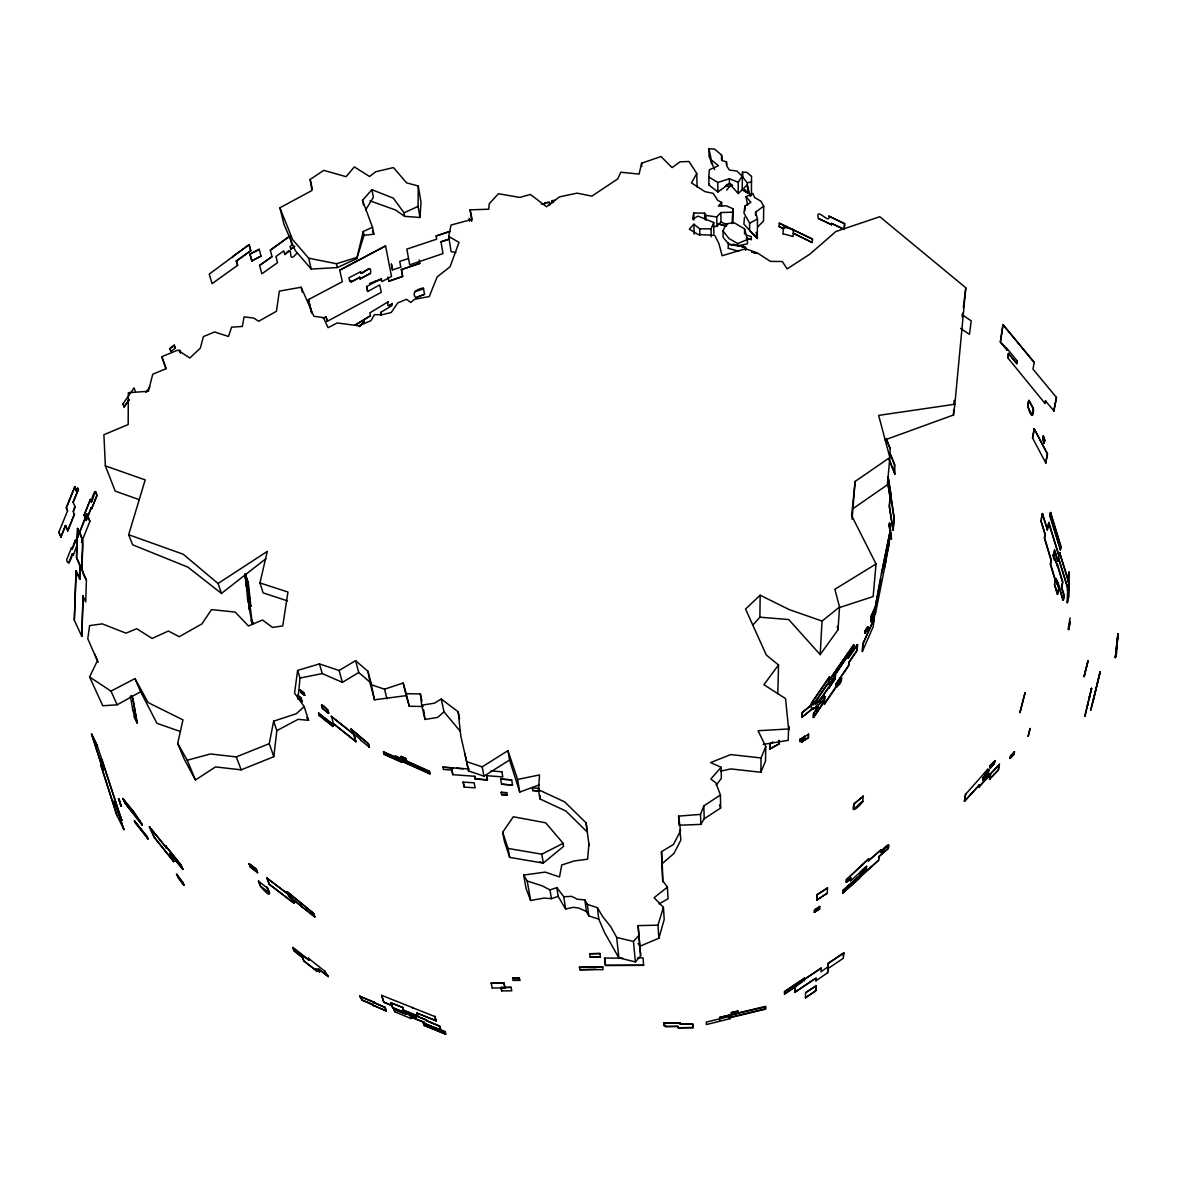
<?xml version="1.0" encoding="UTF-8"?>
<svg xmlns="http://www.w3.org/2000/svg" width="1177" height="1177" viewBox="0 0 1177 1177"><rect width="100%" height="100%" fill="white"/><g stroke="black" fill="none" stroke-linecap="round" stroke-linejoin="round"><path stroke-width="1.5" d="M747.292 182.95L751.514 181.773L751.529 176.285L746.63 172.225L742.54 172.18L742.128 189.938L738.229 193.499L729.416 183.744L729.387 178.772L717.779 182.45L708.819 176.991L709.304 169.826L718.47 165.707L711.364 159.94L708.922 148.802L714.483 149.038L721.516 154.937L722.457 160.793L726.43 161.69L726.959 166.428L729.519 170.106L736.964 171.018L742.128 176.241L747.292 182.95L747.822 193.057L742.128 189.938L747.277 184.745L750.176 196.353M742.525 177.212L742.54 172.18M744.555 234.002L744.57 228.897L734.11 222.733L726.003 223.851L723.046 230.957L723.105 237.357L728.96 244.375L737.714 245.905L747.439 243.786L747.454 239.505L744.57 228.897M744.923 210.551L744.938 206.078L750.882 202.282L746.071 196.633L752.942 193.44L754.486 197.442L760.916 201.208L763.711 206.196L763.535 221.041L757.753 226.881M745.6 250.289L745.674 247.641L738.715 245.625M746.071 196.633L747.616 205.298M744.938 206.078L743.908 212.993L749.646 223.218L749.617 230.471L757.311 238.49L757.488 218.951L755.59 212.095L763.711 206.196M604.581 958.063L605.449 965.508L643.642 965.302L605.449 965.302L604.581 958.063L622.883 958.166M746.38 238.151L751.294 239.578L751.367 236.548L746.453 235.12M751.426 195.662L751.5 181.567M419.968 217.465L418.085 206.402L418.232 185.937L406.639 182.891L393.456 167.575L375.698 171.768L369.563 176.491L354.321 166.884L346.097 176.682L323.719 170.356L310.169 179.478L311.905 190.527L279.905 207.799L283.937 224.277L295.265 250.554L311.228 269.062L337.313 267.562L356.749 258.66L364.017 235.341L363.237 231.501L372.491 227.264L362.545 200.34L371.917 189.674L393.353 198.177L404.035 212.831L404.667 216.362L419.968 217.465L421.013 202.415L418.232 185.937M755.56 215.523L755.59 212.095M752.677 625.237L759.886 617.204L760.165 595.209L789.061 609.524L822.032 621.073L839.539 607.023L834.861 589.294L876.041 563.974L851.633 515.6L855.12 481.437L889.856 457.515L878.66 415.378L954.856 404.255L965.802 287.776L879.793 216.715L835.891 231.516L809.938 254.114L787.148 268.886L782.293 261.5L770.42 261.397L757.238 252.849L745.497 248.744L722.119 255.733L718.926 243.595L714.719 235.312L698.182 234.532L689.31 229.132L693.915 224.219L699.726 228.882L711.07 228.838L713.718 222.512L698.035 216.127L692.606 219.113L693.739 213.037L704.611 213.111L705.832 215.406L705.92 220.187M602.786 966.847L579.511 967.362L602.786 966.847L603.065 969.613L579.849 969.73L579.511 966.964M720.81 771.126L730.785 768.919L760.857 772.274L761.063 757.944L765.771 746.586L758.091 730.74L788.59 728.946L785.545 698.623L763.902 684.69L778.541 664.976L766.315 655.045L745.556 609.039L760.165 595.209M599.976 953.502L589.706 953.753L599.976 953.502L600.402 957.181L590.163 957.239L589.706 953.561M600.402 957.181L590.163 957.239M765.771 746.586L765.506 761.004L760.857 772.274M783.794 228.853L779.042 226.572L779.306 223.174L812.542 239.122L812.233 242.521L793.269 233.399M779.071 740.51L778.983 743.967L769.729 749.19L769.743 743.879L772.833 742.143M579.849 969.73L595.93 969.259M769.729 749.19L769.743 743.879M728.534 1018.061L765.536 1009.175L765.477 1006.438L719.574 1017.458L719.736 1020.165M765.536 1009.175L765.477 1006.438M783.102 233.929L783.323 226.97L793.401 229.53L793.151 236.474L783.161 233.811M777.791 693.709L778.541 664.976M778.983 743.967L778.968 740.377M81.802 636.389L83.081 595.9L81.802 636.389L74.313 620.25L75.99 570.683L79.904 579.216L75.99 570.683M79.727 579.231L80.154 566.137L76.431 557.545L77.608 528.458L82.89 540.934L81.963 569.697L86.407 579.981L85.73 601.947L82.89 595.915M79.904 579.216L80.33 566.122L76.623 557.515L77.608 528.458M86.407 579.981C75.313 564.739 89.217 543.936 77.417 528.488M76.181 570.654L74.313 620.25M1068.26 589.221L1058.491 558.075L1067.936 589.265L1069.437 583.836L1059.609 552.631L1069.099 583.88L1067.583 590.28L1067.554 584.984M1067.73 579.717L1068.951 572.037L1068.392 582.806M1067.377 590.265L1067.848 589.074L1067.392 602.698L1067.76 585.013M1067.936 579.731L1067.848 576.2M1068.598 582.821L1068.951 572.037M1068.907 580.452L1068.539 597.43L1069.099 580.467M788.59 728.946L788.193 740.362L763.255 744.394M519.381 977.91L512.775 978.146L519.381 977.91L519.807 980.309L513.231 980.338L512.789 977.94M519.807 980.309L513.231 980.338M796.667 985.885L784.471 994.079L784.456 991.564L804.318 978.234L804.288 980.765L804.318 978.234M511.083 987.326L501.005 987.562L511.083 987.326L511.76 990.843L501.726 990.887L501.005 987.562M818.412 218.525L831.58 224.645L818.412 218.525C814.896 205.239 830.624 225.866 828.858 216.141L844.6 223.615L844.189 229.441L831.551 223.439L844.277 229.338M504.006 983.207L491.162 983.266L504.006 983.207L505.051 988.136L504.006 983.001M884.957 439.904L953.488 415.01L953.723 409.552M953.944 404.079L954.106 400.43M501.726 990.887L501.019 987.371M800.125 741.554L800.11 739.185L800.125 741.554L804.524 738.597L804.627 736.346L800.228 739.303M802.008 717.014L802.199 712.497L815.882 701.374L802.331 712.615L802.125 717.131L813.101 708.201L802.125 717.131M505.065 987.944L492.28 988.003M801.596 742.157L801.758 738.685L808.511 734.139L808.452 737.744L801.596 742.157L808.334 737.611L808.511 734.139M801.714 742.275L801.861 738.803M804.524 738.597L804.509 736.213M831.492 224.748L831.653 223.336M827.46 972.82L815.941 980.824L815.985 978.087L794.828 992.314L795.152 985.458L821.119 968.009L821.002 971.79L827.828 966.95L828.108 963.33L843.688 952.855L843.35 958.255L827.931 968.627L827.593 972.982L827.931 968.627M794.946 992.491L795.152 985.458M811.203 706.215L811.365 703.14L829.182 677.084L829.255 680.483L829.182 677.084M829.461 677.231L811.63 703.287L811.13 707.76M824.636 696.401C802.037 717.985 829.285 686.294 824.43 699.977L813.057 709.231L812.983 708.083M813.233 717.367L813.439 713.365L818.471 706.509L813.704 713.497L813.498 717.499L824.459 700.859L824.547 704.052L824.459 700.859M815.896 703.508L815.882 701.374M759.886 617.204L788.737 619.543L820.178 654.633L822.032 621.073M844.189 229.441L844.6 223.615M805.436 997.816L805.598 992.682L816.235 985.767L815.896 990.769L805.436 997.816L815.764 990.607L816.102 985.605M813.057 709.231L824.297 699.859L824.503 696.284M814.469 912.337L814.484 909.88L819.825 906.584L814.602 910.042L814.469 912.337L819.663 908.879L819.692 906.437M828.49 688.324L834.934 678.879L835.449 675.186L835.199 679.011L828.755 688.457M835.184 675.054L828.991 684.646L828.902 681.763M816.941 900.037L817.162 894.549L827.608 887.899L817.279 894.711L816.941 900.037L827.21 893.255L827.475 887.752M833.743 676.084L833.904 673.538L834.052 676.245L853.369 647.335L853.884 644.922L853.678 647.497L834.052 676.245M820.178 654.633L838.024 629.724L839.539 607.023M815.941 980.824L816.117 978.249M824.283 703.92L835.641 687.221L835.847 684.014L848.676 665.196L848.911 662.107L856.782 650.543L857.533 644.672L857.047 650.675L849.176 662.254L848.941 665.329L836.111 684.161L835.905 687.368L824.547 704.052M841.599 677.967L836.42 686.368L841.437 677.878L841.393 680.733C839.304 686.765 836.435 684.882 837.347 686.691M538.477 789.708L564.68 801.89L586.117 822.914L587.22 831.992L565.931 811.056L539.905 798.918L538.477 789.708L539.522 774.922L517.6 779.468L507.934 750.646L482.173 766.86L466.651 761.651L460.84 736.228L458.162 711.776L441.243 699.006L434.504 703.169L421.734 705.185L420.336 693.93L406.271 693.724L403.152 683.028L384.541 689.178L370.446 684.455L367.945 671.287L355.572 660.68L339.079 670.493L319.408 663.902L297.634 670.419L294.544 693.179L304.21 706.583L308.551 720.353L298.134 719.324L276.845 730.623L273.814 756.693L241.182 769.846L215.509 766.918L195.441 779.983L184.186 759.062L177.683 743.467L182.965 719.883L148.096 702.551L134.987 678.599L110.991 691.12L89.57 676.966L97.382 660.768L87.789 638.758L89.614 625.605L102.296 623.869L125.939 633.152L136.753 628.709L152.098 638.464L168.37 631.034L179.272 636.698L201.826 623.957L211.551 609.627L235.15 612.069L248.494 625.987L262.486 619.985L272.461 627.429L282.745 625.914L287.953 592.06L259.955 582.924L267.297 551.38L218.039 583.483L183.2 554.235L128.661 534.726L145.183 479.907L105.356 465.871L103.9 434.725L128.175 424.544L128.322 392.721L148.405 391.264L152.745 374.227L166.295 368.592L161.793 356.705L177.815 350.084L189.806 358.029L200.355 348.157L203.356 336.607L214.582 331.973L228.5 336.475L231.575 327.191L242.374 326.441L244.066 316.878L253.688 318.04L258.631 321.277L276.448 311.287L279.361 291.116L301.165 287.232L313.862 316.275L323.337 317.569L328.074 327.662L337.21 322.954L358.794 325.808L370.932 320.718L374.418 314.597L382.039 314.745L391.176 312.538L397.797 302.916L406.521 299.267L410.729 302.504L414.495 299.311L429.252 296.56L437.153 276.889L450.085 266.752L459.001 242.388L448.717 236.445L451.012 225.057L472.183 219.305L470.109 209.859L488.705 209.212L489.235 203.753L498.401 193.734L519.91 197.442L530.4 194.426L546.525 206.769L559.443 196.868L577.098 193.146L591.869 196.147L617.807 178.845L620.765 172.225L639.111 174.078L641.597 163.22L660.974 156.526L672.082 167.605L680.041 161.823L689.016 161.499L696.769 173.475L697.078 187.143M539.905 798.918L540.14 795.637M852.074 519.263L855.12 481.437M837.185 686.603L841.246 680.659L841.437 677.878M848.058 656.634L848.293 653.5M847.94 658.208L848.558 653.632M828.108 963.33L827.828 966.95M1115.31 657.56L1117.944 633.756L1116.576 653.544L1115.31 657.56L1117.944 633.756M1115.516 657.59L1118.15 633.785M862.873 643.701L862.388 651.44L873.231 626.547L874.099 618.867L862.873 643.701L862.388 651.44M888.547 845.145C868.317 865.492 893.24 835.258 888.12 848.705L879.057 856.576L878.645 860.24L842.894 893.063L842.982 890.239L859.931 875.497L860.24 874.025L866.449 868.626L866.537 866.243M864.801 633.3L864.992 630.887L867.729 626.885L867.684 629.386L864.801 633.3L867.523 629.298L867.729 626.885M588.956 843.541L587.603 859.195L574.199 860.946L561.738 864.992L559.531 876.939L545.172 872.113L523.677 875.055L526.075 888.576L530.636 900.493L543.906 898.095L551.395 898.639L558.178 896.403L565.607 909.027L573.258 907.335L578.481 907.953L586.381 911.439L588.794 915.883L598.784 919.149L604.492 932.419L618.881 957.872L635.374 961.918L640.656 955.798L638.111 925.622L657.972 925.166L663.416 907.364L654.088 897.698L667.388 887.178L662.607 880.47L661.474 851.692L673.45 844.468L680.527 830.83L678.599 816.117L700.521 814.381L703.831 805.848L720.442 795.005L715.881 782.852L710.776 779.027L721.163 767.301L710.584 762.608L730.682 754.575L761.063 757.944M744.482 217.245L743.893 224.16L757.311 238.49L756.075 232.31M842.894 893.063L843.129 890.386L859.931 875.497M864.948 633.388L865.154 630.975L867.89 626.973M846.307 882.294C858.048 869.95 843.321 888.444 846.366 879.749L868.538 858.813L868.494 860.887L868.538 858.813M853.619 809.393L854.105 803.729L863.285 796.167L854.252 803.876C847.19 822.649 877.1 785.559 853.766 809.526M870.715 621.485L871.201 615.998L874.938 607.626L874.437 613.129L870.715 621.485L874.437 613.129M870.892 621.544L871.363 616.057L875.099 607.67M876.041 563.974L873.157 596.548L838.76 607.803M881.455 573.714L890.415 529.885L881.455 573.714C878.969 584.351 868.038 649.807 875.423 611.657M873.202 623.442L874.231 612.099L880.764 579.216M843.379 956.357L843.688 952.855M850.515 880.72L850.75 878.16M888.915 458.78L895.02 474.081L894.549 464.768L889.768 452.807L890.283 448.834L886.193 438.609M889.856 457.515L887.37 484.821L853.207 508.508M890.93 497.253L894.079 518.586L892.96 530.136L889.253 506.242L890.062 497.606L887.635 482.026L890.224 497.591L889.415 506.242L893.137 530.121L894.255 518.571L888.105 476.759L891.136 495.002M875.394 613.894L885.987 561.091L886.34 557.486L883.942 569.197L888.826 544.745L890.239 529.856M884.118 569.227L884.162 566.814M862.741 801.861L863.124 796.035M889.076 525.913L889.665 523.265L891.416 538.889L889.076 525.913L889.665 523.265M889.768 452.807L894.711 464.724L894.27 467.769M886.502 557.501L885.987 561.091M846.366 879.749L868.685 858.945M883.942 569.197L888.988 544.774L890.415 529.885M891.092 538.904L889.326 523.294M297.928 699.212L300.003 678.04L297.634 670.419M850.677 880.867L866.684 866.375M878.63 858.886L878.895 856.444L887.973 848.558L888.385 845.012M880.676 851.707L880.882 849.868L880.823 851.839M962.183 316.804L962.639 313.17M963.316 307.741L965.802 287.776M953.488 415.01L954.856 404.255M962.183 314.73L971.231 320.85L969.48 334.386L960.623 328.383M1006.835 350.172C1008.674 349.922 1004.82 346.597 1000.288 342.154L1003.025 324.572L1034.23 362.472L1032.965 369.092L1056.475 397.458L1053.812 411.038L1056.475 397.458M1006.982 350.113L1000.435 342.08L1003.025 324.572M1068.083 629.592L1070.128 617.896M1070.099 621.485C1066.377 642.819 1071.659 613.864 1069.51 624.119M539.537 791.076L532.695 790.517L539.566 790.915M1045.176 403.402L1045.647 400.783L1045.014 403.476L1007.733 357.749L1008.542 353.424L1016.825 363.575L1008.38 353.497M1007.88 357.676L1008.542 353.424M511.671 779.851L500.608 779.115L511.671 779.851L512.539 785.074L501.534 784.191L500.637 778.953M512.539 785.074L501.534 784.191M506.772 792.724L501.167 792.43L506.772 792.724L507.14 795.078L501.579 794.622L501.196 792.268M507.14 795.078L501.579 794.622M1016.663 363.634L1017.119 360.839L1007.085 348.569M501.843 771.788L490.956 770.92M1016.825 363.575L1017.266 360.765M487.425 779.983L486.616 775.496L487.425 779.983L475.273 778.997L474.787 776.276L452.821 774.672L451.335 767.581L452.821 774.672M475.273 778.997L474.787 776.276M463.164 782.087L464.238 787.104L475.14 787.825L474.11 782.808L463.164 782.087L464.238 787.104M1027.756 407.021L1029.036 400.43L1033.45 408.802C1033.906 425.677 1024.77 404.55 1029.036 400.43M463.4 768.802L456.573 768.257M964.36 801.14L965.596 794.004L964.522 801.257L979.132 785.044L978.955 787.06L979.132 785.044M1032.141 415.378L1033.274 408.846L1028.875 400.474M1045.838 463.061L1032.553 437.962L1034.171 428.796L1047.53 453.954L1045.662 463.105L1047.368 453.998L1034.171 428.796M1034.348 428.752L1032.553 437.962M469.285 769.022L442.935 767.169L453.174 767.978M452.012 770.126L443.494 769.434M1044.146 443.376L1042.734 438.8L1043.263 435.931L1044.852 440.492L1044.146 443.376L1042.925 438.771L1043.44 435.917M982.618 780.013L983.075 777.511L989.018 769.993L988.695 771.7L983.251 777.629C980.088 786.427 991.961 766.006 988.15 777.041L978.955 787.06M965.758 794.122L987.812 769.272L987.562 771.568L987.812 769.272M987.974 769.405L984.325 773.642M990.372 767.948L994.359 763.608L995.124 760.577L989.828 766.036C989.43 767.742 991.225 768.066 990.651 766.448M978.793 786.942L987.989 776.923L988.636 773.466M989.695 767.787L990.004 766.153L995.124 760.577M989.489 779.233L990.548 773.657L999.361 764.344L998.434 770.052L989.489 779.233L998.273 769.935L999.361 764.344M989.651 779.351L990.71 773.789L999.523 764.462M1055.784 582.438L1050.296 564.136L1051.046 560.399L1044.308 537.948L1044.999 534.358L1040.865 520.602L1042.528 513.555L1047.427 529.797L1042.204 513.599M1041.527 518.807L1042.528 513.555M273.814 756.693L269.268 743.658L273.638 721.192L296.324 713.703L304.21 706.583M1056.107 582.394L1050.62 564.092L1051.37 560.355L1044.632 537.904L1045.323 534.314L1040.865 520.602M1049.707 515.585L1050.664 512.525L1061.11 546.79L1060.492 549.762L1049.707 515.585L1050.664 512.525M1047.118 529.841L1048.869 522.485L1059.153 556.397L1048.545 522.529M1047.427 529.797L1048.869 522.485M1010.013 758.371L1010.513 755.869L1014.397 751.75L1014.059 754.383L1010.013 758.371L1013.897 754.266L1014.397 751.75M1010.175 758.488L1010.675 755.987L1014.559 751.868M1020.062 711.129L1019.988 712.571L1025.02 692.826L1019.988 712.571M1025.02 692.826L1024.726 694.224M1056.902 565.74C1058.535 565.416 1053.547 559.531 1053.489 554.455L1054.724 549.939M1057.226 565.696L1053.812 554.411L1054.415 551.439M1058.814 558.03L1057.814 561.297L1058.491 558.075M1058.829 556.441L1059.609 552.631M1060.124 549.821L1060.727 546.849L1050.296 512.569M1059.153 556.397L1059.933 552.587M1057.402 594.282L1054.518 584.631L1055.798 578.51L1058.697 588.176L1057.402 594.282L1058.888 588.147L1055.975 578.481M1057.343 580.496L1056.593 584.057M1028.065 736.316L1029.949 728.489M1057.476 564.46L1062.846 582.218L1061.772 587.235L1064.302 595.636L1063.287 600.299L1063.979 595.68L1061.448 587.294L1062.522 582.262L1057.152 564.504M1067.186 602.683L1068.539 597.43M1068.775 629.106L1069.363 626.473M1090.696 709.996L1100.142 671.846L1090.902 710.04M1093.021 701.669L1100.142 671.846M1084.753 716.322L1091.491 688.368L1084.959 716.366M1083.973 676.613L1088.034 660.768L1084.179 676.672L1085.415 670.669M1088.034 660.768L1086.592 666.756M1091.491 688.368L1090.696 692.385L1091.697 688.413M1028.271 736.361L1030.155 728.548M356.749 258.66L363.237 231.501M732.065 223.659L732.918 208.726L726.253 205.828L718.441 206.093L721.633 202.459L717.69 200.281L713.174 193.337L704.964 191.645L691.487 182.921L696.769 173.475M638.066 943.557L639.935 946.249L658.885 938.216L664.196 919.502L663.416 907.364M726.636 190.115L729.608 186.422L732.565 185.628M81.537 542.244L89.879 521.352L86.848 514.025L76.549 539.816L78.05 536.462M84.038 515.188L90.438 499.357L84.214 515.202L86.348 520.337L84.214 515.202M68.913 562.871C77.182 538.316 69.06 571.963 66.662 559.722L71.473 547.938C71.959 554.838 80.227 525.486 71.915 549.335M95.16 491.53C86.421 520.808 95.102 479.186 96.808 495.605L91.659 508.758L96.97 495.635L95.337 491.559M79.374 533.093L86.848 514.025M86.171 520.322L91.335 507.611L86.348 520.337M72.606 553.911L73.224 555.323L77.226 544.642L75.416 540.405M73.209 511.406C78.579 500.593 70.738 511.583 74.489 514.069L67.854 530.798L65.441 525.56L67.854 530.798M67.692 530.768L74.489 514.069M65.618 525.589L60.924 536.947L58.85 532.195L67.589 510.73L66.383 507.875L74.857 486.645L66.206 507.861L67.589 510.73M74.857 486.645C77.27 498.048 76.446 483.247 78.388 489.47L73.106 502.27L78.388 489.47M60.924 536.947L65.441 525.56M863.035 643.76L874.099 618.867M445.215 1031.773L423.352 1023.063L445.215 1031.773L445.759 1034.186L424.029 1025.329L423.426 1022.901M445.759 1034.186L424.029 1025.329M440.948 1030.787L439.771 1026.123L402.416 1009.895M436.049 1020.856L434.931 1016.384L436.049 1020.856L416.732 1013.014L436.152 1020.665M425.059 1024.108L424.559 1022.416L410.538 1016.722L410.95 1018.532L394.825 1011.749L394.03 1009.263L406.006 1014.133L394.03 1009.263M439.683 1026.315L426.721 1021.048L426.486 1019.738M416.217 1017.619L415.672 1015.339L416.217 1017.619L405.594 1013.309L416.305 1017.443M392.265 1005.761L383.805 1002.333L381.672 995.33L434.828 1016.56M410.95 1018.532L410.538 1016.722M404.211 1012.485L402.784 1007.424L391.088 1002.907L392.662 1007.806L404.211 1012.485L402.784 1007.424M412.538 1007.306L412.627 1008.101M394.825 1011.749L393.927 1009.439M392.662 1007.806L391.191 1002.716M383.805 1002.333L381.672 995.33M386.13 1010.955L385.1 1007.335L359.662 996.213L362.119 1000.185L386.13 1010.955L385.1 1007.335M384.997 1007.512L374.301 1002.936M373.256 1005.702L372.962 1004.378L362.222 1000.009L359.75 996.022M374.198 1003.128L373.918 1001.789M745.674 247.641L733.433 244.227M751.294 239.578L746.453 238.034M738.773 251.334L728.313 248.288M678.599 816.117L679.041 825.254L700.845 824.371L704.199 818.78L720.633 808.025L720.442 795.005M365.62 209.977L373.389 197.265L371.917 189.674M400.651 760.798L429.811 773.907L429.428 771.244L395.354 755.943L395.972 758.326M429.811 773.907L429.428 771.244M401.681 758.679L401.107 756.428L405.962 758.606L406.521 760.842L401.681 758.679L401.107 756.428M401.048 759.798L383.467 751.897L384.099 754.295L401.651 762.196L401.122 759.68L383.467 751.897M405.962 758.606L401.019 756.576M384.099 754.295L383.54 751.779M738.229 193.499L738.214 182.258L742.128 176.241M813.498 717.499L824.739 701.006M836.567 686.456L837.303 685.073M828.976 680.35L848.676 652.058M829.255 680.483L853.56 644.761M815.072 701.978L827.902 683.204M834.213 673.7L853.884 644.922M813.381 705.008L829.167 681.895M828.991 684.646L835.449 675.186M848.97 656.678L857.268 644.54M818.442 702.08L828.549 687.265M848.205 658.34L857.533 644.672M818.706 702.213L828.814 687.397M819.324 701.889L822.061 697.858M145.948 392.382L149.817 387.042M502.682 832.227L513.349 816.764L545.716 822.811L563.136 843.306L563.577 846.381L543.259 863.094L509.67 857.386L504.374 841.231L502.682 832.227L508.008 848.44L509.67 857.386M129.264 399.68L124.144 406.874L123.026 403.799L134.031 387.88L135.134 390.97M124.144 406.874L129.146 399.636M716.19 785.265L721.324 778.394L721.163 767.301M828.858 216.141L844.512 223.718M812.542 239.122L779.306 223.174M812.233 242.521L793.46 233.193M635.374 961.918L633.476 941.482L638.861 935.288L638.111 925.622M779.042 226.572L783.97 228.632M328.236 976.616L325.588 973.806L324.72 970.878L328.236 976.616L318.276 968.877L328.383 976.454M315.936 969.23L319.585 971.79L315.936 969.23L316.598 970.996L316.069 969.068M982.78 780.145L988.798 773.583M964.522 801.257L979.308 785.162M302.504 957.548L294.103 950.736L292.838 947.47L293.97 950.898L302.504 957.548L303.887 961.094L316.598 970.996M303.887 961.094L302.651 957.387M308.33 958.152L308.918 960.255L308.33 958.152L324.572 971.04M987.4 771.45L988.857 769.876M990.534 768.066L994.359 763.608M987.562 771.568L989.018 769.993M713.262 226.455L716.867 226.411L720.971 221.982L720.868 212.551L732.006 212.198M314.774 916.942L313.67 913.337L287.247 891.725L288.777 896.315L314.774 916.942L313.523 913.484L287.1 891.872M716.867 226.411L716.749 216.995L720.868 212.551M301.297 905.893L288.924 896.168L287.247 891.725M301.665 906.908L301.43 905.746M292.558 899.213L294.147 903.421L269.298 884.383L266.811 877.998L291.911 896.948L294.147 903.421M364.281 321.336L359.309 326.618L364.399 321.395M269.312 893.122C260.808 873.687 279.699 908.835 260.426 886.281L258.513 880.955L260.573 886.134L269.459 892.96M269.298 884.383L266.944 877.851M732.065 184.598L729.416 183.744L717.896 191.998L708.951 184.98L709.554 184.362M257.513 872.657L256.233 868.92L249.024 863.668L250.451 867.258L257.513 872.657L256.086 869.067L249.024 863.668M250.451 867.258L249.156 863.506M368.313 743.717L351.143 729.063L368.313 743.717L369.313 747.351L368.43 743.599M360.28 739.2L353.041 733.403L351.276 728.946M369.431 747.233L360.75 740.289M352.747 732.374L351.894 731.682M353.041 733.403L352.879 732.256M355.866 741.672L353.924 734.257L331.237 716.337L353.791 734.374L355.866 741.672L333.429 723.693L331.37 716.219M332.811 726.444L332.341 723.781L318.526 713.159L319.261 715.587L332.811 726.444L332.091 724.032L318.526 713.159M333.429 723.693L355.998 741.554M319.261 715.587L318.776 712.924M328.545 713.336C329.663 709.481 318.114 700.286 322.572 708.569L328.545 713.336L327.618 709.672M322.572 708.569L321.63 704.905M300.841 692.356L304.784 695.298L304.078 692.988L300.238 689.928L303.946 693.106L304.666 695.416L300.841 692.356L300.238 689.928M297.722 695.283L301.224 698.093L297.604 695.401M297.546 697.976L302.327 701.595L297.678 697.873M441.243 699.006L443.994 711.791L437.638 717.44L425 719.427L421.734 705.185M662.901 881.97L662.224 863.668L673.935 853.457L680.953 839.892L679.673 830.123M868.332 860.755L880.882 849.868M868.494 860.887L881.029 850M865.286 867.317L860.461 871.789M842.747 892.931L859.666 878.204M128.661 534.726L132.618 544.804L187.864 567.123L221.482 593.429L265.958 558.634M174.225 345.302L169.856 348.466L170.812 351.364L175.27 348.304L174.225 345.302L175.27 348.304M174.328 345.405L169.974 348.554L170.915 351.452M294.662 246.405L290.837 249.171L290.057 246.346L292.014 245.096L289.748 236.106L270.269 250.098L272.034 256.63L259.617 265.399L261.838 273.829L277.551 262.648L275.918 256.542L283.819 250.848L284.819 254.526C295.471 241.8 285.673 267.105 297.251 252.702M294.559 246.317L290.837 249.171M289.763 250.804L284.819 254.526M183.921 885.104C164.706 855.149 189.497 896.609 182.479 881.485M270.386 250.186L289.851 236.194M272.034 256.63L259.617 265.399M182.921 869.332L169.929 853.531L182.921 869.332L180.699 864.448L165.663 845.807L166.472 848.043L165.663 845.807M178.61 878.483L177.168 874.864M236.342 260.941L250.701 250.672L249.083 244.61L209.226 274.109L212.081 283.628L237.636 265.325L236.342 260.941L237.636 265.325M236.459 261.029L250.804 250.76L249.083 244.61M166.648 847.926L149.376 826.813L154.511 837.818L173.652 861.608L170.091 853.413M182.744 869.465L180.699 864.448M249.2 244.698L232.546 256.586L232.781 257.439M147.949 838.892L146.904 836.288L134.399 820.957L147.949 838.892L146.904 836.288M154.511 837.818L149.553 826.695M142.108 824.974L133.03 810.982L122.761 798.536L125.012 803.244L142.108 824.974L141.299 822.767M141.122 822.9L139.445 819.81M135.605 823.488L134.546 820.869M139.283 819.942L133.03 810.982M133.104 813.336L125.174 803.126L122.923 798.403M816.235 985.767L805.598 992.682M800.007 741.436L804.406 738.479M784.559 991.696L804.421 978.367M795.284 985.62L821.252 968.185M828.24 963.492L843.821 953.032M802.655 981.662L784.471 994.079M794.828 992.314L814.469 979.102M814.337 912.175L819.663 908.879M816.823 899.89L827.21 893.255M464.856 753.309L468.564 770.964L483.982 776.158L509.553 760.018L507.934 750.646M389.16 305.623C398.032 299.09 384.702 311.434 388.381 301.65L369.813 312.905L370.475 315.745L354.998 325.249M381.304 315.289L380.715 312.361L391.985 305.579L391.603 303.975M354.91 325.161L370.475 315.745M300.003 678.04L322.263 673.582L342.419 682.366L358.75 672.508L371.02 683.057L374.477 699.8L406.168 695.636L409.272 706.259L423.205 706.48M659.179 903.862L668.08 898.713L667.388 887.178M769.846 744.011L772.936 742.275M769.626 749.043L778.88 743.835M89.57 676.966L102.796 705.759L117.141 704.817L140.607 691.738L134.987 678.599M749.646 223.218L757.488 218.951M323.057 318.276L326.132 316.79L327.191 321.321L381.245 292.352L379.7 284.937L367.68 291.513L366.591 286.555L381.26 278.714L381.907 281.612L391.529 276.463L385.585 245.919L339.741 270.18L342.345 281.73L308.433 299.591L311.67 313.008M351.04 281.98L359.765 277.331L351.04 281.98L350.672 280.567L349.716 281.215L348.922 277.801L360.5 271.799C360.339 278.493 372.506 260.779 370.475 273.358L360.088 278.875L370.475 273.358M369.446 268.621L360.736 273.255L360.5 271.799M350.672 280.567L349.716 281.215M251.819 260.926L249.921 254.055L259.264 249.347L250.01 254.158L251.819 260.926L261.029 256.13L259.175 249.244M251.731 260.823L261.029 256.13M508.008 848.44L541.832 854.178L563.136 843.306M404.035 212.831L418.085 206.402M1034.23 362.472L1002.878 324.646M252.981 624.207L251.672 620.603L253.364 623.81M252.584 623.324L251.834 620.529M723.046 230.957L728.931 238.504L737.714 243.551L747.454 239.505M177.683 743.467L187.246 760.239L210.374 753.971L236.297 756.899L269.268 743.658M414.672 291.661C437.888 285.378 407.036 287.776 415.805 297.707L424.544 294.294L423.426 288.233M424.544 294.294L415.805 297.707M120.304 818.736L123.85 829.682L114.346 800.948L121.746 820.266L114.346 800.948M118.494 798.786L121.275 806.186L118.494 798.786L119.833 801.096M120.128 803.817L121.466 806.113M116.906 815.44L100.736 764.697L116.906 815.44L124.041 829.608M119.671 817.427L120.495 818.662M91.703 734.036L103.193 770.258L91.526 734.095L97.235 745.63L121.746 820.266M101.178 758.459L102.443 760.622M97.235 745.63L91.526 734.095M509.553 760.018L519.748 792.077L539.316 784.809M449.864 231.354L436.123 235.988L436.682 239.166L406.83 249.112L409.714 264.854L442.949 253.585L441.007 241.815L449.437 238.975M449.496 239.078L441.007 241.815M392.5 269.871L391.411 264.178L392.5 269.871L400.842 267.179L399.724 261.368L408.228 258.616M401.357 269.518L419.821 263.398L401.416 269.636L402.681 276.507L388.822 281.215L402.637 276.389L401.416 269.636M374.551 281.583L381.26 279.302L369.578 283.407M449.923 231.472L436.123 235.988M726.371 184.76L729.416 183.744M523.677 875.055L527.208 881.014L541.861 885.707L550.012 889.886L556.853 887.635L563.783 896.712L565.607 909.027M279.905 207.799L292.617 239.608L308.654 258.16L336.475 263.751L356.513 257.528M130.353 696.078L132.78 709.687M133.369 711.526L134.31 716.793L137.209 722.899L132.78 698.138L131.486 695.636M134.31 716.793L137.209 722.899M132.78 698.138L137.018 722.943M731.461 1014.839L731.388 1012.47L737.994 1011.087L731.447 1012.661L731.461 1014.839L738.008 1013.265L737.935 1010.896M765.594 1006.835L719.574 1017.458M730.167 1016.325L706.288 1022.063L706.406 1024.534L730.196 1018.649L730.167 1016.325L730.196 1018.649M730.181 1017.237L765.418 1008.777M890.283 448.834L886.031 438.638M248.126 599.328C251.863 631.372 245.728 572.346 249.274 606.229M248.95 597.313L252.29 623.457L249.171 608.45M247.67 600.064L248.833 603.007L247.67 600.064L245.316 574.199M249.318 600.505L248.229 597.18M249.068 605.052L249.436 606.199M250.848 606.332L248.7 599.799L250.848 606.332L248.332 583.056L246.008 576.495L248.332 583.056M250.363 610.157L249.127 597.283M245.096 576.465L247.023 581.791L245.096 576.465L246.228 584.778M245.346 573.758L247.42 587.235M248.421 587.647L246.993 583.851L249.759 599.196M1054.518 584.631L1057.593 594.253M1044.852 440.492L1043.263 435.931M364.017 235.341L373.859 234.194L372.491 227.264M555.264 200.237L551.733 200.693L551.925 202.576L553.484 202.444M549.424 202.312L544.804 202.856L549.424 202.312L549.688 204.945M541.229 204.018L544.892 203.68L544.804 202.738M563.783 896.712L571.713 896.374L577.289 899.228L584.881 899.905L587.308 904.377L588.794 915.883M637.522 957.887L643.01 957.857L643.642 965.302M680.335 1024.27L680.277 1023.107L663.799 1022.96L680.277 1022.901L680.335 1024.27L692.87 1024.225L693.032 1027.698L678.084 1027.756L678.026 1026.388L665.52 1026.432L665.446 1025.447L663.975 1025.447L665.446 1025.653L665.52 1026.638L678.026 1026.388M680.335 1024.064L692.87 1024.019L693.032 1027.698M693.018 1027.492L678.084 1027.756M728.96 244.375L732.947 244.639M725.267 186.084L729.608 186.422M486.587 775.658L502.785 776.952L501.873 771.626M475.302 778.836L487.455 779.821M539.169 788.384L532.313 787.825L532.695 790.517M89.879 521.352L86.686 514.011M58.85 532.195L61.101 536.962M705.832 215.406L716.749 216.995M455.896 252.511L451.115 251.628L448.717 236.445M587.308 904.377L597.401 907.658L602.624 916.53L610.789 926.785L616.674 937.407L633.476 941.482M740.201 245.493L744.909 246.861L740.142 245.61M752.059 252.025L756.855 253.423L752 252.143M287.482 600.858L263.118 592.884L259.955 582.924M123.026 403.799L124.276 406.904M180.478 731.55L156.938 723.311L140.607 691.738M139.107 499.622L115.214 491.118L105.356 465.871M539.934 861.873L543.259 863.094L541.832 854.178M729.387 178.772L738.214 182.258M391.088 1002.907L402.696 1007.6M383.893 1002.142L392.353 1005.585M404.211 1010.396L416.055 1015.207M415.584 1015.53L426.398 1019.915M392.765 1007.615L404.3 1012.308M359.662 996.213L373.815 1001.965M410.449 1016.899L424.456 1022.607M426.56 1024.946L439.345 1030.14M373.344 1005.526L386.218 1010.763M370.019 200.811L395.516 210.006L404.667 216.362M720.971 221.982L727.327 224.807M395.178 756.222L429.252 771.538M402.46 761.239L429.988 773.627M384.173 754.192L401.725 762.078M266.811 877.998L291.764 897.095M250.598 867.111L257.645 872.51M301.812 906.761L314.921 916.795M269.43 884.236L294.279 903.274M258.366 881.102L267.297 887.958M292.838 947.47L309.065 960.094M292.69 947.632L308.918 960.255M304.019 960.947L316.745 970.848M321.512 705.023L327.486 709.79M322.704 708.451L328.677 713.218M319.526 715.351L333.062 726.209M878.645 860.24L860.004 876.468M866.449 868.626L860.24 874.025M380.715 312.361L381.392 315.377M789.061 726.547L788.811 729.946M744.644 189.571L747.822 193.057M385.585 245.919L339.741 270.18M443.994 711.791L460.413 731.476M326.132 316.79L327.103 321.203M1045.485 400.842L1053.959 410.964M308.433 299.591L311.758 313.111M165.501 845.925L180.522 864.58M149.376 826.813L166.472 848.043M154.687 837.7L173.813 861.49M122.761 798.536L132.869 811.1M142.285 824.856L133.281 813.219M134.399 820.957L146.772 836.376M135.752 823.4L148.096 838.789M176.991 874.982L182.317 881.617M178.772 878.351L184.083 884.972M744.541 189.88L746.571 192.513M306.726 717.426L308.551 720.353M708.922 148.802L709.054 156.394L714.616 169.576M1027.933 406.962L1032.317 415.319M100.736 764.697L103.385 770.185M100.545 764.756L103.193 770.258M251.672 620.603L253.202 623.869M169.929 853.531L173.652 861.608M110.991 691.12L117.141 704.817M132.589 709.746L133.56 711.482M94.616 653.971L98.265 662.298M68.575 561.694L69.09 562.886M71.473 547.938L72.091 549.35M72.444 553.896L73.048 555.294M73.106 502.27L75.196 506.875M74.695 486.631L76.402 490.765M187.246 760.239L195.441 779.983M91.173 507.581L91.821 508.788M90.276 499.342L91.379 501.652M889.429 460.516L894.858 474.11M372.55 230.927L373.859 234.194M236.297 756.899L241.182 769.846M318.423 968.715L319.585 971.79M318.276 968.877L319.438 971.952M719.515 804.994L720.633 808.025M218.039 583.483L221.482 593.429M273.638 721.192L276.845 730.623M250.936 619.911L252.128 623.486M161.793 356.705L165.78 368.651M246.14 585.175L246.817 587.264M245.507 573.729L246.273 576.068M118.686 798.727L121.275 806.186M102.252 760.68L121.555 820.34M114.537 800.875L119.863 817.353M180.625 352.894L179.698 350.01L180.522 352.806M301.224 698.093L302.209 701.713M405.697 1013.132L406.006 1014.133M405.594 1013.309L405.903 1014.309M1050.075 515.526L1060.492 549.762M1055.21 551.557L1058.138 561.252M1054.401 549.997L1057.814 561.297M1052.709 555.176L1054.474 560.355M1057.843 582.144L1063.287 600.299M1057.02 580.541L1062.963 600.344M416.835 1012.838L417.658 1016.075L416.732 1013.014M319.408 663.902L322.263 673.582M360.412 739.068L360.633 740.407M439.771 1026.123L441.037 1030.611M339.079 670.493L342.419 682.366M355.572 660.68L358.75 672.508M370.446 684.455L374.477 699.8M367.945 671.287L371.02 683.057M384.541 689.178L386.968 698.77M301.165 287.232L302.445 292.47M406.271 693.724L409.272 706.259M403.152 683.028L406.168 695.636M308.654 258.16L311.228 269.062M420.336 693.93L421.969 701.109M442.949 767.036L443.479 769.567M491.177 983.06L492.28 988.194M310.169 179.478L312.317 188.997M336.475 263.751L337.313 267.562M837.288 626.355L838.024 629.724M359.676 277.228L360.088 278.875M366.591 286.555L367.592 291.41M466.651 761.651L468.564 770.964M458.162 711.776L459.574 718.706M362.545 200.34L363.487 205.078M482.173 766.86L483.982 776.158M387.969 277.036L388.822 281.215M419.189 259.999L419.821 263.398M527.208 881.014L530.636 900.493M517.6 779.468L519.748 792.077M550.012 889.886L551.395 898.639M889.415 525.884L891.416 538.889M556.853 887.635L558.178 896.403M469.579 221.261L469.152 218.319M470.109 209.859L471.756 221.335M423.661 709.716L425 719.427M586.117 822.914L589.103 845.674M584.881 899.905L586.381 911.439M597.401 907.658L598.784 919.149M248.244 587.676L249.583 599.225M246.111 576.097L247.258 587.279M245.154 574.229L246.655 587.294M616.674 937.407L618.881 957.872M638.861 935.288L640.656 955.798M657.972 925.166L658.885 938.216M663.799 1022.96L663.975 1025.653M661.474 851.692L662.224 863.668M641.597 163.22L641.759 166.428M700.521 814.381L700.845 824.371M703.831 805.848L704.199 818.78M693.739 213.037L693.915 220.143M693.915 224.219L694.165 234.135M699.726 228.882L699.874 235.238M704.611 213.111L704.743 219.481M711.364 159.94L711.423 163.662M711.07 228.838L711.202 236.783M708.819 176.991L708.951 184.98M713.718 222.512L713.88 233.664M717.779 182.45L717.896 191.998M721.516 154.937L721.575 160.146M721.633 202.459L721.663 206.063M726.43 161.69L726.459 165.251M728.283 242.594L728.254 248.421M732.918 208.726L732.977 222.997M737.714 243.551L737.714 245.905M816.411 705.832L816.294 711.143L816.411 705.832M887.061 552.646L887.105 554.043L887.061 552.646M1087.725 703.964L1087.636 705.155L1087.725 703.964M1089.696 695.931L1089.343 698.211L1089.696 695.931M726.312 226.116L718.205 223.777L726.253 226.234"/></g></svg>
